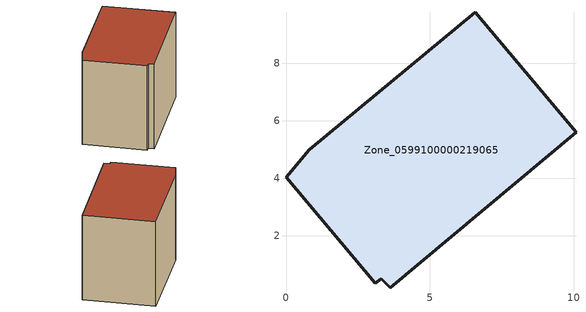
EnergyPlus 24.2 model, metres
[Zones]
Zone_0599100000219065
 floor ground (C_G): 10.08,5.6 3.62,0.18 3.31,0.51 3.1,0.35 0,4.03 0.81,4.99 6.57,9.77 z0
 wall outside (C_F): 6.57,9.77 0.81,4.99 0,4.03 3.1,0.35 3.31,0.51 3.62,0.18 10.08,5.6 6.57,9.77 z0:6.87
 roof outside (C_R): 3.62,0.18 10.08,5.6 6.57,9.77 0.81,4.99 0,4.03 3.1,0.35 3.31,0.51 z6.87
[BUILDING]
Pand.0599100000219065: North Axis=0; Terrain=City; Loads Convergence Tolerance Value=0.04; Temperature Convergence Tolerance Value=0.4; Solar Distribution=FullExterior; Maximum Number of Warmup Days=25; Minimum Number of Warmup Days=1
[Site:Location]
Rotterdam.The.Hague.AP_ZH_NLD Design_Conditions: Latitude=51.96; Longitude=4.45; Time Zone=1; Elevation=-4.5
[SITE:GROUNDTEMPERATURE:BUILDINGSURFACE]
18, 18, 18, 18, 18, 18, 18, 18, 18, 18, 18, 18
[MATERIAL] Thermal Absorptance=0.9; Solar Absorptance=0.7; Visible Absorptance=0.7
Name | Roughness | Thickness | Conductivity | Density | Specific Heat
G.TC.1946 | MediumSmooth | 0.15 | 1 | 540 | 1210
F.TC.1946 | Rough | 0.3 | 0.857143 | 1920 | 840
R.TC.1946 | MediumRough | 0.2 | 0.909091 | 1500 | 1000
[CONSTRUCTION]
C_G: G.TC.1946
C_F: F.TC.1946
C_R: R.TC.1946
[ZONE]
Zone_0599100000219065: Type=1; Multiplier=1; Ceiling Height=Autocalculate; Volume=Autocalculate; Floor Area=autocalculate; Part of Total Floor Area=Yes
[ZONEINFILTRATION:DESIGNFLOWRATE]
Infil_Zone_0599100000219065: Zone or ZoneList or Space or SpaceList=Zone_0599100000219065; Schedule=AlwaysOn; Design Flow Rate Calculation Method=Flow/Area; Flow Rate per Floor Area=0.003; Constant Term Coefficient=1; Temperature Term Coefficient=0; Velocity Term Coefficient=0; Velocity Squared Term Coefficient=0
[HVACTEMPLATE:ZONE:IDEALLOADSAIRSYSTEM]
Zone_0599100000219065: Maximum Heating Supply Air Temperature=50; Minimum Cooling Supply Air Temperature=13; Maximum Heating Supply Air Humidity Ratio=0.0156; Minimum Cooling Supply Air Humidity Ratio=0.0077; Heating Limit=NoLimit; Cooling Limit=NoLimit; Dehumidification Control Type=ConstantSensibleHeatRatio; Cooling Sensible Heat Ratio=0.7; Dehumidification Setpoint=60; Humidification Control Type=None; Humidification Setpoint=30; Outdoor Air Method=None; Outdoor Air Flow Rate per Person=0.00944; Outdoor Air Flow Rate per Zone Floor Area=0; Outdoor Air Flow Rate per Zone=0; Demand Controlled Ventilation Type=None; Outdoor Air Economizer Type=NoEconomizer; Heat Recovery Type=None; Sensible Heat Recovery Effectiveness=0.7; Latent Heat Recovery Effectiveness=0.65
[ZONECONTROL:THERMOSTAT]
ThermostatControl_Zone_0599100000219065: Zone or ZoneList=Zone_0599100000219065; Control Type Schedule=DualSetpointControlType; Control 1=Thermostat_Zone_0599100000219065; Temperature Difference Between Cutout And Setpoint=0
[THERMOSTATSETPOINT:DUALSETPOINT]
Thermostat_Zone_0599100000219065: Heating Setpoint Temperature Schedule=HeatingSetpoint_Zone_0599100000219065; Cooling Setpoint Temperature Schedule=CoolingSetpoint_Zone_0599100000219065
[SCHEDULE:COMPACT]
HeatingSetpoint_Zone_0599100000219065: Through: 12/31, For: AllDays, Until: 24:00, 21
CoolingSetpoint_Zone_0599100000219065: Through: 12/31, For: AllDays, Until: 24:00, 24
DualSetpointControlType: Through: 12/31, For: AllDays, Until: 24:00, 4
AlwaysOn: Through: 12/31, For: AllDays, Until: 24:00, 1
